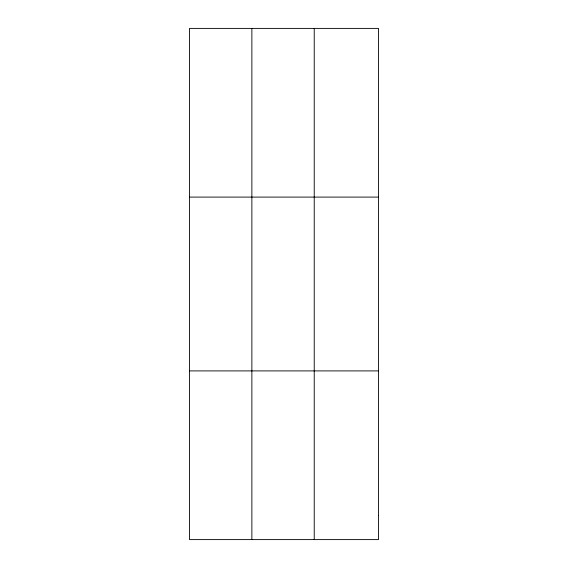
<?xml version="1.0" encoding="UTF-8"?>
<svg xmlns="http://www.w3.org/2000/svg" width="568" height="568" viewBox="0 0 568 568"><rect width="100%" height="100%" fill="white"/><g stroke="black" fill="none" stroke-linecap="round" stroke-linejoin="round"><path stroke-width="0.85" d="M251.872 28.4L251.872 539.6M314.232 28.4L314.232 539.6M189.52 197.096L378.48 197.096M189.52 370.904L378.48 370.904M378.48 515.503L378.48 539.6L189.52 539.6L189.52 28.4L378.48 28.4L378.48 515.503"/></g></svg>
